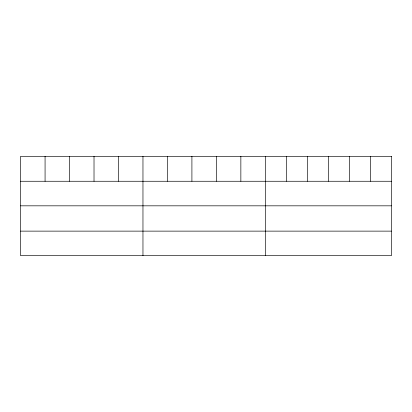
<?xml version="1.0" encoding="UTF-8"?>
<svg xmlns="http://www.w3.org/2000/svg" width="412" height="412" viewBox="0 0 412 412"><rect width="100%" height="100%" fill="white"/><g stroke="black" fill="none" stroke-linecap="round" stroke-linejoin="round"><path stroke-width="0.62" d="M20.6 181.265L391.4 181.265M20.6 205.825L391.4 205.825M20.6 231.127L391.4 231.127M370.388 156.313L370.388 181.265M349.376 156.313L349.376 181.265M328.364 156.313L328.364 181.265M307.352 156.313L307.352 181.265M286.34 156.313L286.34 181.265M265.328 156.313L265.328 255.687M240.855 156.313L240.855 181.265M216.382 156.313L216.382 181.265M191.91 156.313L191.91 181.265M167.437 156.313L167.437 181.265M142.964 156.313L142.964 255.687M118.491 156.313L118.491 181.265M94.018 156.313L94.018 181.265M69.546 156.313L69.546 181.265M45.073 156.313L45.073 181.265M391.4 156.313L20.6 156.313L20.6 255.687L391.4 255.687L391.4 156.313"/></g></svg>
